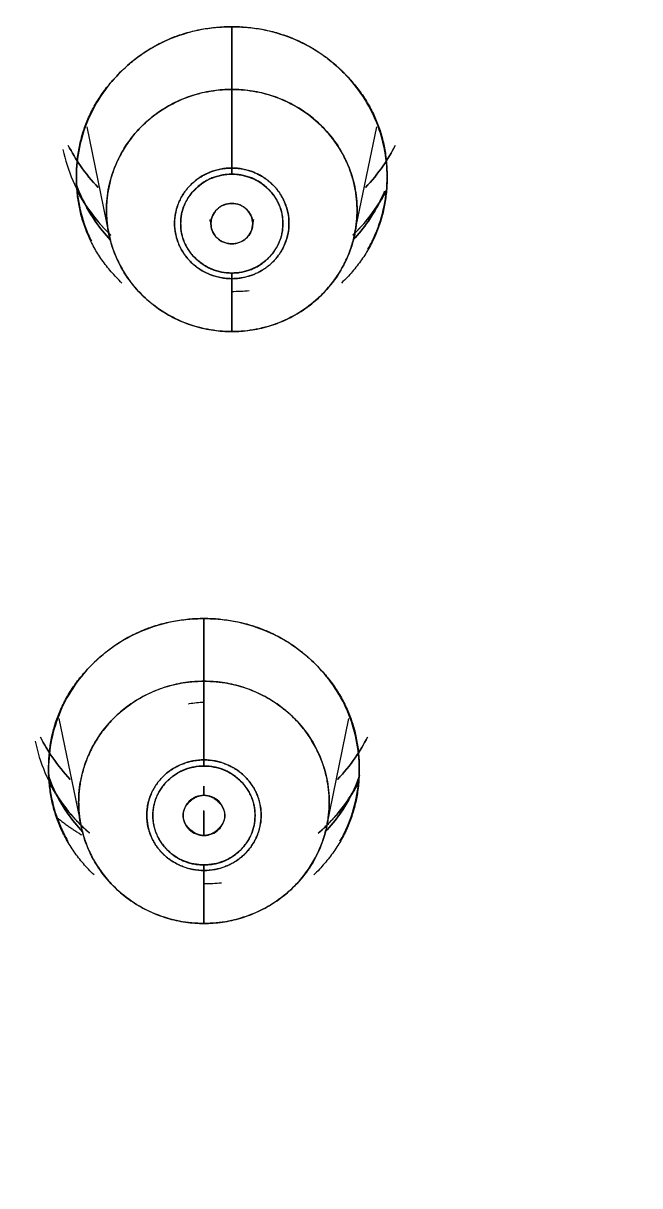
# Model space of a CAD drawing. Header units: inches. Extents: x 1105 to 1525, y -292 to 302.
# Drawn here: x 1233.55 to 1240.2, y -10.78 to 1.74 of the extents above; entities that cross this region are included whole.
import ezdxf

# ---------------------------------------------------------------- set-up
doc = ezdxf.new("R2010")
doc.units = ezdxf.units.IN
doc.header["$LTSCALE"] = 2.42
doc.header["$MEASUREMENT"] = 0
doc.header["$PDMODE"] = 3
doc.header["$PDSIZE"] = 0.3125
doc.layers.get('0').update_dxf_attribs({"linetype": 'CONTINUOUS'})
doc.layers.get('Defpoints').update_dxf_attribs({"linetype": 'CONTINUOUS'})
doc.layers.add('DIM', color=3, linetype='CONTINUOUS', lineweight=18)
doc.styles.get("Standard").update_dxf_attribs({"font": 'arial.ttf', "width": 0.8})
doc.dimstyles.new('ISO-25', dxfattribs={"dimtxt": 5, "dimasz": 2.5, "dimexe": 1.25, "dimexo": 0.625, "dimgap": 2, "dimtad": 1, "dimtih": 1, "dimtoh": 1, "dimdec": 1, "dimdsep": 46, "dimtxsty": 'Standard', "dimcen": 0, "dimclrd": 3, "dimclre": 3, "dimclrt": 4, "dimadec": 0, "dimazin": 0, "dimtfac": 1, "dimtdec": 1, "dimtmove": 0, "dimatfit": 3, "dimfxl": 1, "dimarcsym": 0})

# ---------------------------------------------------------------- blocks, each defined once
blk = doc.blocks.new('*D1')
at = {"layer": 'Defpoints', "color": 0, "transparency": 16777216}
for p in [(1211.201, 101.815), (1211.201, -172.578), (1309.638, -172.578)]:
    blk.add_point(p, dxfattribs=at)
at = {"layer": 'DIM', "color": 3, "lineweight": -2, "transparency": 16777216}
for p, q in [((1211.826, 101.815), (1310.888, 101.815)), ((1309.638, 96.815), (1309.638, -30.872)), ((1309.638, -167.578), (1309.638, -39.892)), ((1211.826, -172.578), (1310.888, -172.578))]:
    blk.add_line(p, q, dxfattribs=at)
at = {"layer": 'DIM', "color": 3, "transparency": 16777216}
for points in [[(1308.805, 96.815), (1310.472, 96.815), (1309.638, 101.815)], [(1308.805, -167.578), (1310.472, -167.578), (1309.638, -172.578)]]:
    blk.add_solid(points, dxfattribs=at)
at = {"layer": 'DIM', "color": 4, "transparency": 16777216, "insert": (1309.638, -35.382), "char_height": 5, "attachment_point": 5}
blk.add_mtext('274.4', dxfattribs=at)

msp = doc.modelspace()

# ---------------------------------------------------------------- linework, layer by layer
at = {"linetype": 'Continuous', "lineweight": 18, "extrusion": (0, 1, 0)}
for p, q in [((1234.237, 0.625), (1234.476, -0.532)), ((1237.125, -0.532), (1237.364, 0.625)), ((1233.937, -5.75), (1234.176, -6.907)), ((1236.825, -6.907), (1237.064, -5.75)), ((1235.501, -6.748), (1235.501, -6.741)), ((1235.501, -6.746), (1235.501, -6.748))]:
    msp.add_line(p, q, dxfattribs=at)
at = {"linetype": 'Continuous', "lineweight": 18}
for points, degree, knots in [([(1195.817, 93.394), (1202.015, 94.846), (1208.388, 95.111), (1213.318, 95.316), (1218.223, 94.804), (1224.622, 94.135), (1230.757, 92.275), (1238.11, 90.045), (1244.729, 86.221), (1251.525, 82.295), (1257.155, 76.908), (1262.782, 71.525), (1266.914, 64.997), (1271.044, 58.472), (1273.44, 51.181), (1275.835, 43.891), (1276.356, 36.257), (1276.877, 28.632), (1275.497, 21.105), (1274.115, 13.574), (1270.908, 6.579), (1268.052, 0.347), (1263.883, -5.15), (1257.961, -12.96), (1249.886, -18.696), (1244.869, -22.26), (1239.241, -24.844)], 2, [0, 0, 0, 0.125, 0.125, 0.1875, 0.1875, 0.25, 0.25, 0.3125, 0.3125, 0.375, 0.375, 0.4375, 0.4375, 0.5, 0.5, 0.5625, 0.5625, 0.625, 0.625, 0.6875, 0.6875, 0.75, 0.75, 0.875, 0.875, 1, 1, 1]), ([(1239.241, -24.844), (1239.945, -24.521), (1241.272, -23.883), (1243.174, -22.889), (1245.001, -21.861), (1246.885, -20.721), (1248.901, -19.401), (1251.067, -17.862), (1253.381, -16.063), (1255.852, -13.947), (1258.478, -11.445), (1261.219, -8.502), (1263.993, -5.097), (1266.701, -1.233), (1269.256, 3.091), (1271.566, 7.863), (1273.516, 12.997), (1275.013, 18.357), (1276.016, 23.822), (1276.519, 29.339), (1276.519, 34.879), (1276.016, 40.4), (1275.013, 45.856), (1273.519, 51.206), (1271.546, 56.409), (1269.108, 61.424), (1266.224, 66.213), (1262.916, 70.741), (1259.21, 74.971), (1255.137, 78.868), (1250.725, 82.407), (1245.994, 85.568), (1241.004, 88.308), (1235.91, 90.561), (1230.9, 92.3), (1226.102, 93.564), (1221.565, 94.42), (1217.342, 94.931), (1213.501, 95.163), (1210.069, 95.186), (1207.014, 95.06), (1204.285, 94.831), (1201.84, 94.532), (1199.657, 94.187), (1197.676, 93.811), (1196.425, 93.537), (1195.817, 93.394)], 3, [0, 0, 0, 0, 0.012202, 0.023189, 0.033858, 0.045296, 0.057999, 0.071972, 0.087381, 0.104481, 0.123651, 0.145097, 0.168608, 0.193819, 0.220656, 0.249232, 0.279085, 0.309194, 0.339088, 0.368937, 0.398843, 0.428755, 0.458652, 0.488547, 0.518447, 0.548347, 0.57824, 0.608136, 0.638049, 0.667943, 0.697772, 0.727718, 0.757896, 0.787508, 0.81533, 0.841142, 0.865293, 0.887639, 0.907732, 0.925508, 0.941345, 0.955585, 0.96839, 0.979913, 0.990205, 1, 1, 1, 1]), ([(1195.887, 93.19), (1196.492, 93.332), (1197.738, 93.605), (1199.71, 93.979), (1201.883, 94.322), (1204.316, 94.62), (1207.033, 94.848), (1210.074, 94.973), (1213.49, 94.95), (1217.314, 94.719), (1221.518, 94.21), (1226.034, 93.358), (1230.81, 92.1), (1235.796, 90.369), (1240.867, 88.127), (1245.834, 85.4), (1250.543, 82.252), (1254.935, 78.73), (1258.989, 74.851), (1262.678, 70.64), (1265.971, 66.134), (1268.842, 61.366), (1271.269, 56.374), (1273.233, 51.195), (1274.72, 45.87), (1275.718, 40.438), (1276.219, 34.943), (1276.219, 29.429), (1275.719, 23.937), (1274.72, 18.497), (1273.23, 13.162), (1271.289, 8.051), (1268.99, 3.302), (1266.446, -1.003), (1263.75, -4.849), (1260.989, -8.238), (1258.26, -11.168), (1255.647, -13.658), (1253.187, -15.765), (1250.884, -17.555), (1248.728, -19.088), (1246.721, -20.401), (1244.846, -21.536), (1243.027, -22.56), (1241.133, -23.549), (1239.813, -24.184), (1239.113, -24.505)], 3, [0, 0, 0, 0, 0.009795, 0.020087, 0.03161, 0.044415, 0.058655, 0.074492, 0.092268, 0.112361, 0.134707, 0.158858, 0.18467, 0.212492, 0.242104, 0.272282, 0.302228, 0.332057, 0.361951, 0.391864, 0.42176, 0.451653, 0.481553, 0.511453, 0.541348, 0.571245, 0.601157, 0.631063, 0.660912, 0.690806, 0.720915, 0.750768, 0.779344, 0.806181, 0.831392, 0.854903, 0.876349, 0.895519, 0.912619, 0.928028, 0.942001, 0.954704, 0.966142, 0.976811, 0.987798, 1, 1, 1, 1]), ([(1238.926, -24.204), (1244.594, -21.601), (1249.636, -17.993), (1253.679, -15.099), (1257.214, -11.632), (1261.748, -7.184), (1265.281, -1.952), (1269.377, 4.114), (1271.926, 10.932), (1274.313, 17.314), (1275.221, 24.04), (1276.204, 31.32), (1275.41, 38.624), (1274.478, 47.195), (1271.171, 55.203), (1268.094, 62.655), (1263.166, 69.11), (1259.017, 74.545), (1253.753, 79.002), (1248.176, 83.723), (1241.629, 87.101), (1235.346, 90.344), (1228.485, 92.185), (1218.496, 94.865), (1208.135, 94.39), (1201.98, 94.108), (1195.989, 92.705)], 2, [0, 0, 0, 0.125, 0.125, 0.1875, 0.1875, 0.25, 0.25, 0.3125, 0.3125, 0.375, 0.375, 0.4375, 0.4375, 0.5, 0.5, 0.5625, 0.5625, 0.625, 0.625, 0.6875, 0.6875, 0.75, 0.75, 0.875, 0.875, 1, 1, 1]), ([(1195.989, 92.705), (1196.681, 92.867), (1198.001, 93.154), (1199.941, 93.514), (1201.848, 93.812), (1203.864, 94.068), (1206.081, 94.278), (1208.538, 94.424), (1211.258, 94.481), (1214.287, 94.415), (1217.665, 94.179), (1221.39, 93.718), (1225.413, 92.977), (1229.663, 91.91), (1234.077, 90.476), (1238.587, 88.642), (1243.083, 86.403), (1247.409, 83.81), (1251.422, 80.959), (1255.075, 77.927), (1258.424, 74.708), (1261.577, 71.202), (1264.604, 67.271), (1267.483, 62.819), (1270.107, 57.845), (1272.33, 52.456), (1274.036, 46.829), (1275.168, 41.173), (1275.735, 35.705), (1275.811, 30.574), (1275.491, 25.797), (1274.836, 21.258), (1273.845, 16.787), (1272.478, 12.274), (1270.697, 7.727), (1268.522, 3.274), (1266.041, -0.911), (1263.375, -4.71), (1260.618, -8.09), (1257.835, -11.072), (1255.092, -13.667), (1252.471, -15.879), (1250.029, -17.736), (1247.779, -19.294), (1245.71, -20.607), (1243.81, -21.721), (1242.074, -22.664), (1240.467, -23.48), (1239.433, -23.971), (1238.926, -24.204)], 3, [0, 0, 0, 0, 0.011269, 0.021419, 0.031278, 0.041852, 0.053605, 0.066538, 0.08081, 0.096678, 0.114498, 0.1344, 0.156117, 0.179301, 0.203861, 0.229789, 0.256714, 0.283873, 0.310306, 0.335514, 0.360061, 0.38505, 0.41157, 0.440282, 0.471001, 0.502948, 0.535235, 0.566974, 0.597228, 0.625207, 0.651, 0.675617, 0.700265, 0.725877, 0.752635, 0.779868, 0.806498, 0.831609, 0.855023, 0.876985, 0.897373, 0.915773, 0.93207, 0.946569, 0.959582, 0.971263, 0.981756, 0.991115, 1, 1, 1, 1]), ([(1239.103, -24.51), (1240.897, -23.686), (1242.653, -22.782), (1245.218, -21.313), (1246.061, -20.804), (1247.723, -19.75), (1248.541, -19.205), (1250.955, -17.515), (1252.51, -16.317), (1255.501, -13.789), (1256.937, -12.458), (1258.991, -10.371), (1259.66, -9.661), (1260.962, -8.21), (1261.596, -7.471), (1263.443, -5.211), (1264.604, -3.65), (1266.771, -0.431), (1267.778, 1.226), (1269.631, 4.623), (1270.477, 6.362), (1272, 9.909), (1272.678, 11.716), (1273.858, 15.382), (1274.361, 17.242), (1275.188, 20.997), (1275.513, 22.893), (1275.863, 25.753), (1275.958, 26.708), (1276.101, 28.623), (1276.15, 29.582), (1276.228, 32.461), (1276.188, 34.382), (1275.928, 38.214), (1275.707, 40.123), (1275.239, 42.967), (1275.061, 43.912), (1274.66, 45.792), (1274.437, 46.728), (1273.702, 49.519), (1273.124, 51.357), (1271.795, 54.976), (1271.044, 56.756), (1269.794, 59.37), (1269.357, 60.232), (1268.442, 61.937), (1267.964, 62.778), (1266.472, 65.271), (1265.398, 66.889), (1263.1, 70.022), (1261.877, 71.538), (1259.939, 73.726), (1259.276, 74.441), (1257.915, 75.841), (1257.219, 76.525), (1255.081, 78.532), (1253.592, 79.807), (1250.5, 82.22), (1248.896, 83.358), (1245.588, 85.486), (1243.884, 86.478), (1240.389, 88.304), (1238.598, 89.14), (1236.772, 89.895)], 3, [0, 0, 0, 0, 0.040001, 0.040001, 0.060001, 0.060001, 0.080002, 0.080002, 0.120002, 0.120002, 0.160003, 0.160003, 0.180004, 0.180004, 0.200004, 0.200004, 0.240005, 0.240005, 0.280006, 0.280006, 0.320006, 0.320006, 0.360007, 0.360007, 0.400008, 0.400008, 0.440009, 0.440009, 0.460009, 0.460009, 0.48001, 0.48001, 0.52001, 0.52001, 0.560011, 0.560011, 0.580012, 0.580012, 0.600012, 0.600012, 0.640013, 0.640013, 0.680014, 0.680014, 0.700014, 0.700014, 0.720014, 0.720014, 0.760015, 0.760015, 0.800016, 0.800016, 0.820016, 0.820016, 0.840017, 0.840017, 0.880018, 0.880018, 0.920018, 0.920018, 0.960019, 0.960019, 1, 1, 1, 1]), ([(1239.012, -24.327), (1239.52, -24.094), (1240.558, -23.601), (1242.17, -22.783), (1243.911, -21.837), (1245.817, -20.72), (1247.893, -19.402), (1250.149, -17.84), (1252.599, -15.976), (1255.228, -13.758), (1257.98, -11.155), (1260.771, -8.164), (1263.537, -4.773), (1266.211, -0.963), (1268.7, 3.236), (1270.881, 7.702), (1272.667, 12.263), (1274.039, 16.791), (1275.033, 21.275), (1275.691, 25.828), (1275.973, 30.05), (1275.971, 32.772), (1275.938, 33.914)], 3, [0, 0, 0, 0, 0.022582, 0.046368, 0.073038, 0.102727, 0.135799, 0.172651, 0.21407, 0.260836, 0.312656, 0.368473, 0.427982, 0.491805, 0.559487, 0.628704, 0.696711, 0.761806, 0.824451, 0.887019, 0.952574, 1, 1, 1, 1]), ([(1235.801, 1.703), (1235.691, 1.703), (1235.581, 1.693), (1235.366, 1.651), (1235.261, 1.62), (1235.058, 1.539), (1234.961, 1.489), (1234.779, 1.372), (1234.694, 1.304), (1234.539, 1.155), (1234.469, 1.072), (1234.347, 0.896), (1234.296, 0.802), (1234.212, 0.607), (1234.18, 0.505), (1234.137, 0.297), (1234.126, 0.192), (1234.126, -0.02), (1234.137, -0.126), (1234.18, -0.334), (1234.212, -0.435), (1234.264, -0.558), (1234.275, -0.582), (1234.287, -0.605)], 3, [0, 0, 0, 0, 0.097575, 0.097575, 0.195151, 0.195151, 0.292726, 0.292726, 0.390301, 0.390301, 0.487876, 0.487876, 0.585452, 0.585452, 0.683027, 0.683027, 0.780602, 0.780602, 0.878177, 0.878177, 0.975753, 0.975753, 1, 1, 1, 1]), ([(1234.616, -1.058), (1234.126, -0.585), (1234.126, 0.755), (1235.106, 1.703), (1235.801, 1.703)], 2, [0, 0, 0, 0.333319, 0.66666, 1, 1, 1]), ([(1237.267, -0.694), (1237.297, -0.642), (1237.324, -0.588), (1237.389, -0.435), (1237.421, -0.334), (1237.464, -0.126), (1237.475, -0.02), (1237.475, 0.192), (1237.464, 0.297), (1237.421, 0.505), (1237.389, 0.607), (1237.306, 0.802), (1237.254, 0.896), (1237.132, 1.072), (1237.062, 1.155), (1236.907, 1.304), (1236.822, 1.372), (1236.64, 1.489), (1236.543, 1.539), (1236.34, 1.62), (1236.235, 1.651), (1236.02, 1.693), (1235.91, 1.703), (1235.801, 1.703)], 3, [0, 0, 0, 0, 0.053232, 0.053232, 0.147909, 0.147909, 0.242586, 0.242586, 0.337262, 0.337262, 0.431939, 0.431939, 0.526616, 0.526616, 0.621293, 0.621293, 0.71597, 0.71597, 0.810646, 0.810646, 0.905323, 0.905323, 1, 1, 1, 1]), ([(1235.801, -1.581), (1235.712, -1.581), (1235.624, -1.573), (1235.45, -1.539), (1235.365, -1.514), (1235.202, -1.449), (1235.124, -1.409), (1234.977, -1.314), (1234.908, -1.259), (1234.783, -1.138), (1234.727, -1.072), (1234.628, -0.93), (1234.586, -0.854), (1234.519, -0.697), (1234.493, -0.615), (1234.458, -0.447), (1234.45, -0.362), (1234.45, -0.191), (1234.458, -0.105), (1234.493, 0.062), (1234.519, 0.144), (1234.586, 0.302), (1234.628, 0.378), (1234.727, 0.52), (1234.783, 0.586), (1234.908, 0.707), (1234.977, 0.761), (1235.124, 0.856), (1235.202, 0.896), (1235.365, 0.962), (1235.45, 0.987), (1235.624, 1.02), (1235.712, 1.028), (1235.801, 1.028)], 3, [0, 0, 0, 0, 0.0625, 0.0625, 0.125, 0.125, 0.1875, 0.1875, 0.25, 0.25, 0.3125, 0.3125, 0.375, 0.375, 0.4375, 0.4375, 0.5, 0.5, 0.5625, 0.5625, 0.625, 0.625, 0.6875, 0.6875, 0.75, 0.75, 0.8125, 0.8125, 0.875, 0.875, 0.9375, 0.9375, 1, 1, 1, 1]), ([(1235.801, 1.028), (1235.889, 1.028), (1235.977, 1.02), (1236.151, 0.987), (1236.236, 0.962), (1236.399, 0.896), (1236.477, 0.856), (1236.624, 0.761), (1236.693, 0.707), (1236.818, 0.586), (1236.875, 0.52), (1236.973, 0.378), (1237.015, 0.302), (1237.082, 0.144), (1237.108, 0.062), (1237.143, -0.105), (1237.151, -0.191), (1237.151, -0.362), (1237.143, -0.447), (1237.108, -0.615), (1237.082, -0.697), (1237.015, -0.854), (1236.973, -0.93), (1236.875, -1.072), (1236.818, -1.138), (1236.693, -1.259), (1236.624, -1.314), (1236.477, -1.409), (1236.399, -1.449), (1236.236, -1.514), (1236.151, -1.539), (1235.977, -1.573), (1235.889, -1.581), (1235.801, -1.581)], 3, [0, 0, 0, 0, 0.0625, 0.0625, 0.125, 0.125, 0.1875, 0.1875, 0.25, 0.25, 0.3125, 0.3125, 0.375, 0.375, 0.4375, 0.4375, 0.5, 0.5, 0.5625, 0.5625, 0.625, 0.625, 0.6875, 0.6875, 0.75, 0.75, 0.8125, 0.8125, 0.875, 0.875, 0.9375, 0.9375, 1, 1, 1, 1]), ([(1233.981, 0.382), (1234.005, 0.268), (1234.04, 0.155), (1234.133, -0.061), (1234.19, -0.165), (1234.325, -0.36), (1234.403, -0.452), (1234.491, -0.537), (1234.493, -0.539), (1234.495, -0.541)], 3, [0, 0, 0, 0, 0.330052, 0.330052, 0.660931, 0.660931, 0.99181, 0.99181, 1, 1, 1, 1]), ([(1234.038, 0.425), (1234.077, 0.349), (1234.121, 0.275), (1234.227, 0.122), (1234.29, 0.044), (1234.36, -0.029)], 3, [0, 0, 0, 0, 0.461241, 0.461241, 1, 1, 1, 1]), ([(1234.36, -0.029), (1234.29, 0.044), (1234.227, 0.122), (1234.121, 0.275), (1234.077, 0.349), (1234.038, 0.425)], 3, [0, 0, 0, 0, 0.538758, 0.538758, 1, 1, 1, 1]), ([(1237.241, -0.029), (1237.311, 0.044), (1237.374, 0.122), (1237.48, 0.275), (1237.524, 0.349), (1237.563, 0.425)], 3, [0, 0, 0, 0, 0.538758, 0.538758, 1, 1, 1, 1]), ([(1237.563, 0.425), (1237.524, 0.349), (1237.48, 0.275), (1237.374, 0.122), (1237.311, 0.044), (1237.241, -0.029)], 3, [0, 0, 0, 0, 0.461241, 0.461241, 1, 1, 1, 1]), ([(1235.801, 0.181), (1235.76, 0.181), (1235.72, 0.177), (1235.641, 0.162), (1235.602, 0.15), (1235.527, 0.121), (1235.491, 0.102), (1235.424, 0.059), (1235.393, 0.034), (1235.336, -0.021), (1235.31, -0.052), (1235.265, -0.116), (1235.246, -0.151), (1235.215, -0.223), (1235.204, -0.26), (1235.188, -0.337), (1235.184, -0.376), (1235.184, -0.454), (1235.188, -0.493), (1235.204, -0.569), (1235.215, -0.607), (1235.246, -0.679), (1235.265, -0.713), (1235.31, -0.778), (1235.336, -0.809), (1235.393, -0.864), (1235.424, -0.888), (1235.491, -0.932), (1235.527, -0.95), (1235.602, -0.98), (1235.641, -0.991), (1235.72, -1.007), (1235.76, -1.011), (1235.801, -1.011)], 3, [0, 0, 0, 0, 0.0625, 0.0625, 0.125, 0.125, 0.1875, 0.1875, 0.25, 0.25, 0.3125, 0.3125, 0.375, 0.375, 0.4375, 0.4375, 0.5, 0.5, 0.5625, 0.5625, 0.625, 0.625, 0.6875, 0.6875, 0.75, 0.75, 0.8125, 0.8125, 0.875, 0.875, 0.9375, 0.9375, 1, 1, 1, 1]), ([(1235.801, -1.011), (1235.841, -1.011), (1235.881, -1.007), (1235.96, -0.991), (1235.999, -0.98), (1236.074, -0.95), (1236.11, -0.932), (1236.177, -0.888), (1236.208, -0.864), (1236.265, -0.809), (1236.291, -0.778), (1236.336, -0.713), (1236.355, -0.679), (1236.386, -0.607), (1236.397, -0.569), (1236.413, -0.493), (1236.417, -0.454), (1236.417, -0.376), (1236.413, -0.337), (1236.397, -0.26), (1236.386, -0.223), (1236.355, -0.151), (1236.336, -0.116), (1236.291, -0.052), (1236.265, -0.021), (1236.208, 0.034), (1236.177, 0.059), (1236.11, 0.102), (1236.074, 0.121), (1235.999, 0.15), (1235.96, 0.162), (1235.881, 0.177), (1235.841, 0.181), (1235.801, 0.181)], 3, [0, 0, 0, 0, 0.0625, 0.0625, 0.125, 0.125, 0.1875, 0.1875, 0.25, 0.25, 0.3125, 0.3125, 0.375, 0.375, 0.4375, 0.4375, 0.5, 0.5, 0.5625, 0.5625, 0.625, 0.625, 0.6875, 0.6875, 0.75, 0.75, 0.8125, 0.8125, 0.875, 0.875, 0.9375, 0.9375, 1, 1, 1, 1]), ([(1234.121, 0.018), (1234.134, -0.02), (1234.149, -0.058), (1234.209, -0.199), (1234.264, -0.298), (1234.378, -0.463), (1234.434, -0.532), (1234.494, -0.595)], 3, [0, 0, 0, 0, 0.170198, 0.170198, 0.638418, 0.638418, 1, 1, 1, 1]), ([(1235.801, -0.95), (1235.764, -0.95), (1235.728, -0.946), (1235.658, -0.933), (1235.623, -0.923), (1235.556, -0.896), (1235.524, -0.879), (1235.465, -0.841), (1235.437, -0.819), (1235.386, -0.769), (1235.363, -0.742), (1235.323, -0.684), (1235.305, -0.654), (1235.278, -0.589), (1235.267, -0.556), (1235.253, -0.487), (1235.25, -0.453), (1235.25, -0.383), (1235.253, -0.348), (1235.267, -0.28), (1235.278, -0.246), (1235.305, -0.182), (1235.323, -0.151), (1235.363, -0.093), (1235.386, -0.066), (1235.437, -0.017), (1235.465, 0.005), (1235.524, 0.044), (1235.556, 0.06), (1235.623, 0.087), (1235.658, 0.097), (1235.728, 0.111), (1235.764, 0.114), (1235.801, 0.114)], 3, [0, 0, 0, 0, 0.0625, 0.0625, 0.125, 0.125, 0.1875, 0.1875, 0.25, 0.25, 0.3125, 0.3125, 0.375, 0.375, 0.4375, 0.4375, 0.5, 0.5, 0.5625, 0.5625, 0.625, 0.625, 0.6875, 0.6875, 0.75, 0.75, 0.8125, 0.8125, 0.875, 0.875, 0.9375, 0.9375, 1, 1, 1, 1]), ([(1235.801, 0.114), (1235.837, 0.114), (1235.873, 0.111), (1235.943, 0.097), (1235.978, 0.087), (1236.045, 0.06), (1236.077, 0.044), (1236.136, 0.005), (1236.164, -0.017), (1236.215, -0.066), (1236.238, -0.093), (1236.278, -0.151), (1236.296, -0.182), (1236.323, -0.246), (1236.334, -0.28), (1236.348, -0.348), (1236.351, -0.383), (1236.351, -0.453), (1236.348, -0.487), (1236.334, -0.556), (1236.323, -0.589), (1236.296, -0.654), (1236.278, -0.684), (1236.238, -0.742), (1236.215, -0.769), (1236.164, -0.819), (1236.136, -0.841), (1236.077, -0.879), (1236.045, -0.896), (1235.978, -0.923), (1235.943, -0.933), (1235.873, -0.946), (1235.837, -0.95), (1235.801, -0.95)], 3, [0, 0, 0, 0, 0.0625, 0.0625, 0.125, 0.125, 0.1875, 0.1875, 0.25, 0.25, 0.3125, 0.3125, 0.375, 0.375, 0.4375, 0.4375, 0.5, 0.5, 0.5625, 0.5625, 0.625, 0.625, 0.6875, 0.6875, 0.75, 0.75, 0.8125, 0.8125, 0.875, 0.875, 0.9375, 0.9375, 1, 1, 1, 1]), ([(1234.495, -0.541), (1234.492, -0.538), (1234.27, -0.323), (1234.139, -0.076)], 2, [0, 0, 0, 0.014518, 1, 1, 1]), ([(1234.494, -0.595), (1234.434, -0.532), (1234.378, -0.463), (1234.264, -0.298), (1234.209, -0.199), (1234.161, -0.087), (1234.157, -0.078), (1234.154, -0.069)], 3, [0, 0, 0, 0, 0.415133, 0.415133, 0.952695, 0.952695, 1, 1, 1, 1]), ([(1237.462, -0.076), (1237.332, -0.323), (1237.109, -0.538), (1237.106, -0.541)], 2, [0, 0, 0, 0.985469, 1, 1, 1]), ([(1237.106, -0.541), (1237.108, -0.539), (1237.11, -0.537), (1237.198, -0.452), (1237.276, -0.36), (1237.388, -0.198), (1237.429, -0.13), (1237.465, -0.06)], 3, [0, 0, 0, 0, 0.014636, 0.014636, 0.606002, 0.606002, 1, 1, 1, 1]), ([(1237.107, -0.595), (1237.167, -0.532), (1237.223, -0.463), (1237.337, -0.298), (1237.392, -0.199), (1237.44, -0.087), (1237.444, -0.077), (1237.447, -0.068)], 3, [0, 0, 0, 0, 0.414854, 0.414854, 0.952055, 0.952055, 1, 1, 1, 1]), ([(1237.447, -0.068), (1237.444, -0.077), (1237.44, -0.087), (1237.392, -0.199), (1237.337, -0.298), (1237.223, -0.463), (1237.167, -0.532), (1237.107, -0.595)], 3, [0, 0, 0, 0, 0.047946, 0.047946, 0.585147, 0.585147, 1, 1, 1, 1]), ([(1236.026, -0.418), (1236.026, -0.389), (1236.02, -0.361), (1235.997, -0.308), (1235.98, -0.284), (1235.939, -0.244), (1235.914, -0.228), (1235.859, -0.206), (1235.83, -0.2), (1235.771, -0.2), (1235.742, -0.206), (1235.687, -0.228), (1235.662, -0.244), (1235.621, -0.284), (1235.604, -0.308), (1235.581, -0.361), (1235.576, -0.389), (1235.576, -0.418)], 3, [0, 0, 0, 0, 0.125, 0.125, 0.25, 0.25, 0.375, 0.375, 0.5, 0.5, 0.625, 0.625, 0.75, 0.75, 0.875, 0.875, 1, 1, 1, 1]), ([(1235.576, -0.418), (1235.576, -0.446), (1235.581, -0.475), (1235.604, -0.527), (1235.621, -0.551), (1235.662, -0.592), (1235.687, -0.608), (1235.742, -0.629), (1235.771, -0.635), (1235.83, -0.635), (1235.859, -0.629), (1235.914, -0.608), (1235.939, -0.592), (1235.98, -0.551), (1235.997, -0.527), (1236.02, -0.475), (1236.026, -0.446), (1236.026, -0.418)], 3, [0, 0, 0, 0, 0.125, 0.125, 0.25, 0.25, 0.375, 0.375, 0.5, 0.5, 0.625, 0.625, 0.75, 0.75, 0.875, 0.875, 1, 1, 1, 1]), ([(1235.801, -1.148), (1235.801, -1.148), (1235.801, -1.148), (1235.801, -1.142), (1235.801, -1.14), (1235.801, -1.141), (1235.801, -1.145), (1235.801, -1.151)], 3, [0, 0, 0, 0, 0.00001, 0.00001, 0.500005, 0.500005, 1, 1, 1, 1]), ([(1235.801, -1.151), (1235.801, -1.145), (1235.801, -1.141), (1235.801, -1.14), (1235.801, -1.142), (1235.801, -1.148), (1235.801, -1.148), (1235.801, -1.148)], 3, [0, 0, 0, 0, 0.499995, 0.499995, 0.99999, 0.99999, 1, 1, 1, 1]), ([(1235.501, -4.672), (1235.391, -4.672), (1235.281, -4.682), (1235.066, -4.724), (1234.961, -4.755), (1234.758, -4.836), (1234.661, -4.886), (1234.479, -5.003), (1234.394, -5.071), (1234.239, -5.221), (1234.169, -5.303), (1234.047, -5.479), (1233.996, -5.573), (1233.912, -5.768), (1233.88, -5.87), (1233.837, -6.078), (1233.826, -6.184), (1233.826, -6.395), (1233.837, -6.501), (1233.88, -6.709), (1233.912, -6.811), (1233.977, -6.963), (1234.004, -7.017), (1234.034, -7.069)], 3, [0, 0, 0, 0, 0.094677, 0.094677, 0.189354, 0.189354, 0.28403, 0.28403, 0.378707, 0.378707, 0.473384, 0.473384, 0.568061, 0.568061, 0.662738, 0.662738, 0.757414, 0.757414, 0.852091, 0.852091, 0.946768, 0.946768, 1, 1, 1, 1]), ([(1234.316, -7.433), (1233.826, -6.96), (1233.826, -5.62), (1234.806, -4.672), (1235.501, -4.672)], 2, [0, 0, 0, 0.333319, 0.66666, 1, 1, 1]), ([(1236.967, -7.069), (1236.997, -7.017), (1237.024, -6.963), (1237.089, -6.811), (1237.121, -6.709), (1237.164, -6.501), (1237.175, -6.395), (1237.175, -6.184), (1237.164, -6.078), (1237.121, -5.87), (1237.089, -5.768), (1237.006, -5.573), (1236.954, -5.479), (1236.832, -5.303), (1236.762, -5.221), (1236.607, -5.071), (1236.522, -5.003), (1236.34, -4.886), (1236.243, -4.836), (1236.04, -4.755), (1235.935, -4.724), (1235.72, -4.682), (1235.61, -4.672), (1235.501, -4.672)], 3, [0, 0, 0, 0, 0.053232, 0.053232, 0.147909, 0.147909, 0.242586, 0.242586, 0.337262, 0.337262, 0.431939, 0.431939, 0.526616, 0.526616, 0.621293, 0.621293, 0.71597, 0.71597, 0.810646, 0.810646, 0.905323, 0.905323, 1, 1, 1, 1]), ([(1235.501, -4.672), (1236.194, -4.672), (1237.175, -5.619), (1237.175, -6.958), (1236.685, -7.433)], 2, [0, 0, 0, 0.33334, 0.666681, 1, 1, 1]), ([(1235.501, -7.956), (1235.412, -7.956), (1235.324, -7.948), (1235.15, -7.914), (1235.065, -7.889), (1234.902, -7.824), (1234.824, -7.784), (1234.677, -7.689), (1234.608, -7.634), (1234.483, -7.514), (1234.427, -7.447), (1234.328, -7.305), (1234.286, -7.23), (1234.219, -7.072), (1234.193, -6.99), (1234.158, -6.822), (1234.15, -6.737), (1234.15, -6.566), (1234.158, -6.481), (1234.193, -6.313), (1234.219, -6.231), (1234.286, -6.073), (1234.328, -5.997), (1234.427, -5.855), (1234.483, -5.789), (1234.608, -5.668), (1234.677, -5.614), (1234.824, -5.519), (1234.902, -5.479), (1235.065, -5.413), (1235.15, -5.388), (1235.324, -5.355), (1235.412, -5.347), (1235.501, -5.347)], 3, [0, 0, 0, 0, 0.0625, 0.0625, 0.125, 0.125, 0.1875, 0.1875, 0.25, 0.25, 0.3125, 0.3125, 0.375, 0.375, 0.4375, 0.4375, 0.5, 0.5, 0.5625, 0.5625, 0.625, 0.625, 0.6875, 0.6875, 0.75, 0.75, 0.8125, 0.8125, 0.875, 0.875, 0.9375, 0.9375, 1, 1, 1, 1]), ([(1235.501, -5.347), (1235.589, -5.347), (1235.677, -5.355), (1235.851, -5.388), (1235.936, -5.413), (1236.099, -5.479), (1236.177, -5.519), (1236.324, -5.614), (1236.393, -5.668), (1236.518, -5.789), (1236.575, -5.855), (1236.673, -5.997), (1236.715, -6.073), (1236.782, -6.231), (1236.808, -6.313), (1236.843, -6.481), (1236.851, -6.566), (1236.851, -6.737), (1236.843, -6.822), (1236.808, -6.99), (1236.782, -7.072), (1236.715, -7.23), (1236.673, -7.305), (1236.575, -7.447), (1236.518, -7.514), (1236.393, -7.634), (1236.324, -7.689), (1236.177, -7.784), (1236.099, -7.824), (1235.936, -7.889), (1235.851, -7.914), (1235.677, -7.948), (1235.589, -7.956), (1235.501, -7.956)], 3, [0, 0, 0, 0, 0.0625, 0.0625, 0.125, 0.125, 0.1875, 0.1875, 0.25, 0.25, 0.3125, 0.3125, 0.375, 0.375, 0.4375, 0.4375, 0.5, 0.5, 0.5625, 0.5625, 0.625, 0.625, 0.6875, 0.6875, 0.75, 0.75, 0.8125, 0.8125, 0.875, 0.875, 0.9375, 0.9375, 1, 1, 1, 1]), ([(1235.334, -5.59), (1235.337, -5.589), (1235.34, -5.589), (1235.395, -5.578), (1235.448, -5.573), (1235.501, -5.573)], 3, [0, 0, 0, 0, 0.048979, 0.048979, 1, 1, 1, 1]), ([(1233.681, -5.993), (1233.705, -6.108), (1233.74, -6.22), (1233.833, -6.437), (1233.89, -6.541), (1234.025, -6.736), (1234.103, -6.827), (1234.214, -6.935), (1234.241, -6.959), (1234.268, -6.982)], 3, [0, 0, 0, 0, 0.302547, 0.302547, 0.605853, 0.605853, 0.909159, 0.909159, 1, 1, 1, 1]), ([(1234.06, -6.404), (1233.99, -6.331), (1233.927, -6.253), (1233.821, -6.1), (1233.777, -6.026), (1233.738, -5.95)], 3, [0, 0, 0, 0, 0.538758, 0.538758, 1, 1, 1, 1]), ([(1233.738, -5.95), (1233.777, -6.026), (1233.821, -6.1), (1233.927, -6.253), (1233.99, -6.331), (1234.06, -6.404)], 3, [0, 0, 0, 0, 0.461241, 0.461241, 1, 1, 1, 1]), ([(1236.941, -6.404), (1237.011, -6.331), (1237.074, -6.253), (1237.18, -6.1), (1237.224, -6.026), (1237.263, -5.95)], 3, [0, 0, 0, 0, 0.538758, 0.538758, 1, 1, 1, 1]), ([(1237.263, -5.95), (1237.224, -6.026), (1237.18, -6.1), (1237.074, -6.253), (1237.011, -6.331), (1236.941, -6.404)], 3, [0, 0, 0, 0, 0.461241, 0.461241, 1, 1, 1, 1]), ([(1235.501, -6.194), (1235.46, -6.194), (1235.42, -6.198), (1235.341, -6.213), (1235.302, -6.225), (1235.227, -6.255), (1235.191, -6.273), (1235.124, -6.316), (1235.093, -6.341), (1235.036, -6.396), (1235.01, -6.427), (1234.965, -6.491), (1234.946, -6.526), (1234.915, -6.598), (1234.904, -6.636), (1234.888, -6.712), (1234.884, -6.751), (1234.884, -6.829), (1234.888, -6.868), (1234.904, -6.944), (1234.915, -6.982), (1234.946, -7.054), (1234.965, -7.089), (1235.01, -7.153), (1235.036, -7.184), (1235.093, -7.239), (1235.124, -7.264), (1235.191, -7.307), (1235.227, -7.325), (1235.302, -7.355), (1235.341, -7.367), (1235.42, -7.382), (1235.46, -7.386), (1235.501, -7.386)], 3, [0, 0, 0, 0, 0.0625, 0.0625, 0.125, 0.125, 0.1875, 0.1875, 0.25, 0.25, 0.3125, 0.3125, 0.375, 0.375, 0.4375, 0.4375, 0.5, 0.5, 0.5625, 0.5625, 0.625, 0.625, 0.6875, 0.6875, 0.75, 0.75, 0.8125, 0.8125, 0.875, 0.875, 0.9375, 0.9375, 1, 1, 1, 1]), ([(1235.501, -7.325), (1235.464, -7.325), (1235.428, -7.321), (1235.358, -7.308), (1235.323, -7.298), (1235.256, -7.271), (1235.224, -7.255), (1235.165, -7.216), (1235.137, -7.194), (1235.086, -7.144), (1235.063, -7.117), (1235.023, -7.059), (1235.005, -7.029), (1234.978, -6.964), (1234.967, -6.931), (1234.953, -6.863), (1234.95, -6.828), (1234.95, -6.758), (1234.953, -6.723), (1234.967, -6.655), (1234.978, -6.621), (1235.005, -6.557), (1235.023, -6.526), (1235.063, -6.468), (1235.086, -6.441), (1235.137, -6.392), (1235.165, -6.37), (1235.224, -6.331), (1235.256, -6.315), (1235.323, -6.288), (1235.358, -6.278), (1235.428, -6.264), (1235.464, -6.261), (1235.501, -6.261)], 3, [0, 0, 0, 0, 0.0625, 0.0625, 0.125, 0.125, 0.1875, 0.1875, 0.25, 0.25, 0.3125, 0.3125, 0.375, 0.375, 0.4375, 0.4375, 0.5, 0.5, 0.5625, 0.5625, 0.625, 0.625, 0.6875, 0.6875, 0.75, 0.75, 0.8125, 0.8125, 0.875, 0.875, 0.9375, 0.9375, 1, 1, 1, 1]), ([(1235.501, -7.386), (1235.541, -7.386), (1235.581, -7.382), (1235.66, -7.367), (1235.699, -7.355), (1235.774, -7.325), (1235.81, -7.307), (1235.877, -7.264), (1235.908, -7.239), (1235.965, -7.184), (1235.991, -7.153), (1236.036, -7.089), (1236.055, -7.054), (1236.086, -6.982), (1236.097, -6.944), (1236.113, -6.868), (1236.117, -6.829), (1236.117, -6.751), (1236.113, -6.712), (1236.097, -6.636), (1236.086, -6.598), (1236.055, -6.526), (1236.036, -6.491), (1235.991, -6.427), (1235.965, -6.396), (1235.908, -6.341), (1235.877, -6.316), (1235.81, -6.273), (1235.774, -6.255), (1235.699, -6.225), (1235.66, -6.213), (1235.581, -6.198), (1235.541, -6.194), (1235.501, -6.194)], 3, [0, 0, 0, 0, 0.0625, 0.0625, 0.125, 0.125, 0.1875, 0.1875, 0.25, 0.25, 0.3125, 0.3125, 0.375, 0.375, 0.4375, 0.4375, 0.5, 0.5, 0.5625, 0.5625, 0.625, 0.625, 0.6875, 0.6875, 0.75, 0.75, 0.8125, 0.8125, 0.875, 0.875, 0.9375, 0.9375, 1, 1, 1, 1]), ([(1235.501, -6.261), (1235.537, -6.261), (1235.573, -6.264), (1235.643, -6.278), (1235.678, -6.288), (1235.745, -6.315), (1235.777, -6.331), (1235.836, -6.37), (1235.864, -6.392), (1235.915, -6.441), (1235.938, -6.468), (1235.978, -6.526), (1235.996, -6.557), (1236.023, -6.621), (1236.034, -6.655), (1236.048, -6.723), (1236.051, -6.758), (1236.051, -6.828), (1236.048, -6.863), (1236.034, -6.931), (1236.023, -6.964), (1235.996, -7.029), (1235.978, -7.059), (1235.938, -7.117), (1235.915, -7.144), (1235.864, -7.194), (1235.836, -7.216), (1235.777, -7.255), (1235.745, -7.271), (1235.678, -7.298), (1235.643, -7.308), (1235.573, -7.321), (1235.537, -7.325), (1235.501, -7.325)], 3, [0, 0, 0, 0, 0.0625, 0.0625, 0.125, 0.125, 0.1875, 0.1875, 0.25, 0.25, 0.3125, 0.3125, 0.375, 0.375, 0.4375, 0.4375, 0.5, 0.5, 0.5625, 0.5625, 0.625, 0.625, 0.6875, 0.6875, 0.75, 0.75, 0.8125, 0.8125, 0.875, 0.875, 0.9375, 0.9375, 1, 1, 1, 1]), ([(1233.821, -6.357), (1233.834, -6.395), (1233.849, -6.433), (1233.909, -6.574), (1233.964, -6.674), (1234.079, -6.839), (1234.135, -6.908), (1234.196, -6.973)], 3, [0, 0, 0, 0, 0.169523, 0.169523, 0.635887, 0.635887, 1, 1, 1, 1]), ([(1236.805, -6.973), (1236.866, -6.908), (1236.922, -6.839), (1237.037, -6.674), (1237.092, -6.574), (1237.152, -6.433), (1237.167, -6.395), (1237.18, -6.357)], 3, [0, 0, 0, 0, 0.364114, 0.364114, 0.830477, 0.830477, 1, 1, 1, 1]), ([(1234.268, -6.982), (1234.227, -6.947), (1233.97, -6.698), (1233.839, -6.452)], 2, [0, 0, 0, 0.151001, 1, 1, 1]), ([(1234.196, -6.973), (1234.135, -6.908), (1234.079, -6.839), (1233.964, -6.674), (1233.909, -6.574), (1233.86, -6.458), (1233.854, -6.445), (1233.849, -6.432)], 3, [0, 0, 0, 0, 0.409359, 0.409359, 0.933675, 0.933675, 1, 1, 1, 1]), ([(1236.733, -6.982), (1236.76, -6.959), (1236.787, -6.935), (1236.898, -6.827), (1236.976, -6.736), (1237.088, -6.573), (1237.129, -6.505), (1237.165, -6.435)], 3, [0, 0, 0, 0, 0.152359, 0.152359, 0.661071, 0.661071, 1, 1, 1, 1]), ([(1237.164, -6.448), (1237.033, -6.696), (1236.774, -6.947), (1236.733, -6.982)], 2, [0, 0, 0, 0.849679, 1, 1, 1]), ([(1237.147, -6.443), (1237.144, -6.453), (1237.14, -6.462), (1237.092, -6.574), (1237.037, -6.674), (1236.922, -6.839), (1236.866, -6.908), (1236.805, -6.973)], 3, [0, 0, 0, 0, 0.047728, 0.047728, 0.582487, 0.582487, 1, 1, 1, 1]), ([(1235.501, -6.575), (1235.471, -6.576), (1235.442, -6.582), (1235.387, -6.604), (1235.362, -6.62), (1235.321, -6.66), (1235.304, -6.684), (1235.282, -6.736), (1235.276, -6.765), (1235.276, -6.821), (1235.282, -6.849), (1235.305, -6.901), (1235.321, -6.925), (1235.363, -6.965), (1235.388, -6.981), (1235.442, -7.003), (1235.471, -7.009), (1235.501, -7.009)], 3, [0, 0, 0, 0, 0.125, 0.125, 0.25, 0.25, 0.375, 0.375, 0.5, 0.5, 0.625, 0.625, 0.75, 0.75, 0.875, 0.875, 1, 1, 1, 1]), ([(1235.501, -7.009), (1235.42, -7.008), (1235.277, -6.875), (1235.276, -6.792), (1235.275, -6.714), (1235.349, -6.643), (1235.418, -6.576), (1235.501, -6.575)], 2, [0, 0, 0, 0.25, 0.5, 0.5, 0.75, 0.75, 1, 1, 1]), ([(1235.501, -7.009), (1235.53, -7.009), (1235.559, -7.003), (1235.613, -6.981), (1235.638, -6.965), (1235.68, -6.925), (1235.696, -6.901), (1235.719, -6.849), (1235.725, -6.821), (1235.725, -6.765), (1235.719, -6.736), (1235.697, -6.684), (1235.68, -6.66), (1235.639, -6.62), (1235.614, -6.604), (1235.559, -6.582), (1235.53, -6.576), (1235.501, -6.575)], 3, [0, 0, 0, 0, 0.125, 0.125, 0.25, 0.25, 0.375, 0.375, 0.5, 0.5, 0.625, 0.625, 0.75, 0.75, 0.875, 0.875, 1, 1, 1, 1]), ([(1235.501, -6.575), (1235.581, -6.576), (1235.724, -6.71), (1235.725, -6.792), (1235.726, -6.871), (1235.652, -6.941), (1235.583, -7.008), (1235.501, -7.009)], 2, [0, 0, 0, 0.25, 0.5, 0.5, 0.75, 0.75, 1, 1, 1]), ([(1235.501, -7.527), (1235.501, -7.52), (1235.501, -7.516), (1235.501, -7.515), (1235.501, -7.517), (1235.501, -7.523), (1235.501, -7.523), (1235.501, -7.523)], 3, [0, 0, 0, 0, 0.499158, 0.499158, 0.998316, 0.998316, 1, 1, 1, 1]), ([(1235.501, -7.523), (1235.501, -7.523), (1235.501, -7.523), (1235.501, -7.517), (1235.501, -7.515), (1235.501, -7.516), (1235.501, -7.52), (1235.501, -7.527)], 3, [0, 0, 0, 0, 0.00001, 0.00001, 0.500005, 0.500005, 1, 1, 1, 1])]:
    msp.add_open_spline(points, degree=degree, knots=knots, dxfattribs=at)
for points, degree in [([(1235.801, 1.028), (1235.801, 1.253), (1235.801, 1.478), (1235.801, 1.703)], 3), ([(1235.801, 1.703), (1235.801, 1.478), (1235.801, 1.253), (1235.801, 1.028)], 3), ([(1235.801, 1.703), (1236.494, 1.703), (1237.475, 0.756), (1237.475, -0.583), (1236.984, -1.058)], 2), ([(1235.801, 0.114), (1235.801, 0.136), (1235.801, 0.158), (1235.801, 0.181)], 3), ([(1235.801, 0.181), (1235.801, 0.158), (1235.801, 0.136), (1235.801, 0.114)], 3), ([(1235.801, 0.114), (1235.573, 0.114), (1235.25, -0.197), (1235.249, -0.637), (1235.572, -0.95), (1235.801, -0.95)], 2), ([(1235.801, -0.95), (1236.028, -0.95), (1236.351, -0.639), (1236.352, -0.198), (1236.029, 0.114), (1235.801, 0.114)], 2), ([(1235.576, -0.418), (1235.576, -0.328), (1235.706, -0.201), (1235.893, -0.2), (1236.026, -0.327), (1236.026, -0.418)], 2), ([(1235.576, -0.418), (1235.573, -0.403), (1235.57, -0.388), (1235.567, -0.374)], 3), ([(1236.034, -0.374), (1236.031, -0.388), (1236.028, -0.403), (1236.026, -0.418)], 3), ([(1236.026, -0.418), (1236.026, -0.507), (1235.895, -0.635), (1235.708, -0.635), (1235.576, -0.508), (1235.576, -0.418)], 2), ([(1235.801, -1.011), (1235.801, -0.992), (1235.801, -0.971), (1235.801, -0.95)], 3), ([(1235.801, -0.95), (1235.801, -0.971), (1235.801, -0.992), (1235.801, -1.011)], 3), ([(1235.988, -1.142), (1235.926, -1.148), (1235.863, -1.151), (1235.801, -1.151)], 3), ([(1235.501, -5.347), (1235.501, -5.122), (1235.501, -4.897), (1235.501, -4.672)], 3), ([(1235.501, -4.672), (1235.501, -4.897), (1235.501, -5.122), (1235.501, -5.347)], 3), ([(1235.501, -6.261), (1235.273, -6.261), (1234.95, -6.572), (1234.949, -7.012), (1235.272, -7.325), (1235.501, -7.325)], 2), ([(1235.501, -6.261), (1235.501, -6.239), (1235.501, -6.217), (1235.501, -6.194)], 3), ([(1235.501, -6.194), (1235.501, -6.217), (1235.501, -6.239), (1235.501, -6.261)], 3), ([(1235.501, -7.325), (1235.728, -7.325), (1236.051, -7.014), (1236.052, -6.573), (1235.729, -6.261), (1235.501, -6.261)], 2), ([(1235.501, -6.478), (1235.501, -6.511), (1235.501, -6.543), (1235.501, -6.575)], 3), ([(1235.501, -6.575), (1235.501, -6.543), (1235.501, -6.511), (1235.501, -6.478)], 3), ([(1235.501, -7.009), (1235.501, -6.966), (1235.501, -6.879), (1235.501, -6.792), (1235.501, -6.748)], 3), ([(1235.501, -6.748), (1235.501, -6.792), (1235.501, -6.879), (1235.501, -6.966), (1235.501, -7.009)], 3), ([(1233.903, -6.804), (1234.035, -6.913), (1234.181, -7.002)], 2), ([(1235.501, -7.386), (1235.501, -7.367), (1235.501, -7.346), (1235.501, -7.325)], 3), ([(1235.501, -7.325), (1235.501, -7.346), (1235.501, -7.367), (1235.501, -7.386)], 3), ([(1235.501, -7.527), (1235.563, -7.527), (1235.626, -7.523), (1235.688, -7.517)], 3)]:
    msp.add_open_spline(points, degree=degree, dxfattribs=at)
for points, weights in [([(1235.801, 1.028), (1234.964, 1.028), (1234.45, 0.444), (1234.45, -0.276), (1234.45, -0.996), (1234.964, -1.581), (1235.801, -1.581)], [1.07658400383, 0.9418494422, 1.05653471293, 1.42063981603, 1.05653471293, 0.9418494422, 1.07658400383]), ([(1235.801, -1.581), (1236.637, -1.581), (1237.151, -0.996), (1237.151, -0.276), (1237.151, 0.444), (1236.637, 1.028), (1235.801, 1.028)], [1.07658400383, 0.941849442199, 1.05653471293, 1.42063981603, 1.05653471293, 0.941849442199, 1.07658400383]), ([(1235.801, -1.011), (1235.419, -1.011), (1235.184, -0.744), (1235.184, -0.415), (1235.184, -0.086), (1235.419, 0.181), (1235.801, 0.181)], [1.07658400383, 0.9418494422, 1.05653471293, 1.42063981603, 1.05653471293, 0.9418494422, 1.07658400383]), ([(1235.801, 0.181), (1236.182, 0.181), (1236.417, -0.086), (1236.417, -0.415), (1236.417, -0.744), (1236.182, -1.011), (1235.801, -1.011)], [1.07658400383, 0.9418494422, 1.05653471293, 1.42063981603, 1.05653471293, 0.9418494422, 1.07658400383]), ([(1235.501, -5.347), (1234.664, -5.347), (1234.15, -5.931), (1234.15, -6.651), (1234.15, -7.371), (1234.664, -7.956), (1235.501, -7.956)], [1.07658400383, 0.9418494422, 1.05653471293, 1.42063981603, 1.05653471293, 0.9418494422, 1.07658400383]), ([(1235.501, -7.956), (1236.337, -7.956), (1236.851, -7.371), (1236.851, -6.651), (1236.851, -5.931), (1236.337, -5.347), (1235.501, -5.347)], [1.07658400383, 0.9418494422, 1.05653471293, 1.42063981603, 1.05653471293, 0.9418494422, 1.07658400383]), ([(1235.501, -7.386), (1235.119, -7.386), (1234.884, -7.119), (1234.884, -6.79), (1234.884, -6.461), (1235.119, -6.194), (1235.501, -6.194)], [1.07658400383, 0.9418494422, 1.05653471293, 1.42063981603, 1.05653471293, 0.9418494422, 1.07658400383]), ([(1235.501, -6.194), (1235.882, -6.194), (1236.117, -6.461), (1236.117, -6.79), (1236.117, -7.119), (1235.882, -7.386), (1235.501, -7.386)], [1.07658400383, 0.9418494422, 1.05653471293, 1.42063981603, 1.05653471293, 0.9418494422, 1.07658400383])]:
    msp.add_rational_spline(points, weights, degree=3, knots=[0, 0, 0, 0, 0.5, 0.5, 0.5, 1, 1, 1, 1], dxfattribs=at)
for points, weights in [([(1235.801, 1.028), (1235.801, 0.783), (1235.801, 0.492), (1235.801, 0.181)], [1.07658400383, 1.04568796523, 1.04568796523, 1.07658400384]), ([(1235.801, 0.181), (1235.801, 0.492), (1235.801, 0.783), (1235.801, 1.028)], [1.07658400384, 1.04568796523, 1.04568796523, 1.07658400383]), ([(1235.801, -1.011), (1235.801, -1.268), (1235.801, -1.464), (1235.801, -1.581)], [1.07658400384, 1.04568796523, 1.04568796523, 1.07658400383]), ([(1235.801, -1.581), (1235.801, -1.464), (1235.801, -1.268), (1235.801, -1.011)], [1.07658400383, 1.04568796523, 1.04568796523, 1.07658400384]), ([(1235.501, -5.347), (1235.501, -5.592), (1235.501, -5.883), (1235.501, -6.194)], [1.07658400383, 1.04568796523, 1.04568796523, 1.07658400384]), ([(1235.501, -6.194), (1235.501, -5.883), (1235.501, -5.592), (1235.501, -5.347)], [1.07658400384, 1.04568796523, 1.04568796523, 1.07658400383]), ([(1235.501, -6.182), (1235.501, -6.112), (1235.501, -5.953), (1235.501, -5.75)], [1.13474821325, 0.991202509069, 0.96234498159, 1.04817563082]), ([(1235.501, -5.75), (1235.501, -5.953), (1235.501, -6.112), (1235.501, -6.182)], [1.04817640366, 0.962345087257, 0.991201890699, 1.13474681398]), ([(1235.501, -7.386), (1235.501, -7.643), (1235.501, -7.839), (1235.501, -7.956)], [1.07658400384, 1.04568796523, 1.04568796523, 1.07658400383]), ([(1235.501, -7.956), (1235.501, -7.839), (1235.501, -7.643), (1235.501, -7.386)], [1.07658400383, 1.04568796523, 1.04568796523, 1.07658400384])]:
    msp.add_rational_spline(points, weights, degree=3, dxfattribs=at)

# ---------------------------------------------------------------- dimensions: what is measured, and where the dimension line sits
at = {"layer": 'DIM'}
dim = msp.add_linear_dim(base=(1309.638, -172.578), p1=(1211.201, 101.815), p2=(1211.201, -172.578), angle=90, dimstyle='ISO-25', override={"dimasz": 5, "dimtad": 0}, dxfattribs=at)
dim.commit()
dim.dimension.update_dxf_attribs({"geometry": '*D1', "text_midpoint": (1309.638, -35.382)})

doc.saveas('drawing.dxf')
